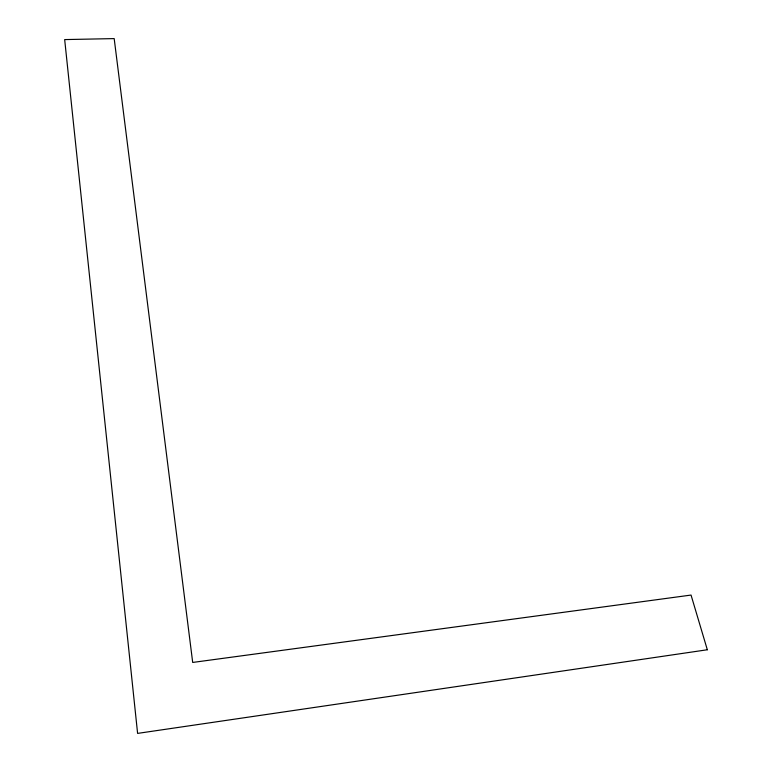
<?xml version="1.0" encoding="UTF-8"?>
<svg xmlns="http://www.w3.org/2000/svg" width="772" height="772" viewBox="0 0 772 772"><rect width="100%" height="100%" fill="white"/><g stroke="black" fill="none" stroke-linecap="round" stroke-linejoin="round"><path stroke-width="1.16" d="M707.326 649.763L137.599 733.4L64.674 39.584L114.188 38.6L192.691 662.444L691.046 595.067L707.326 649.763"/></g></svg>
